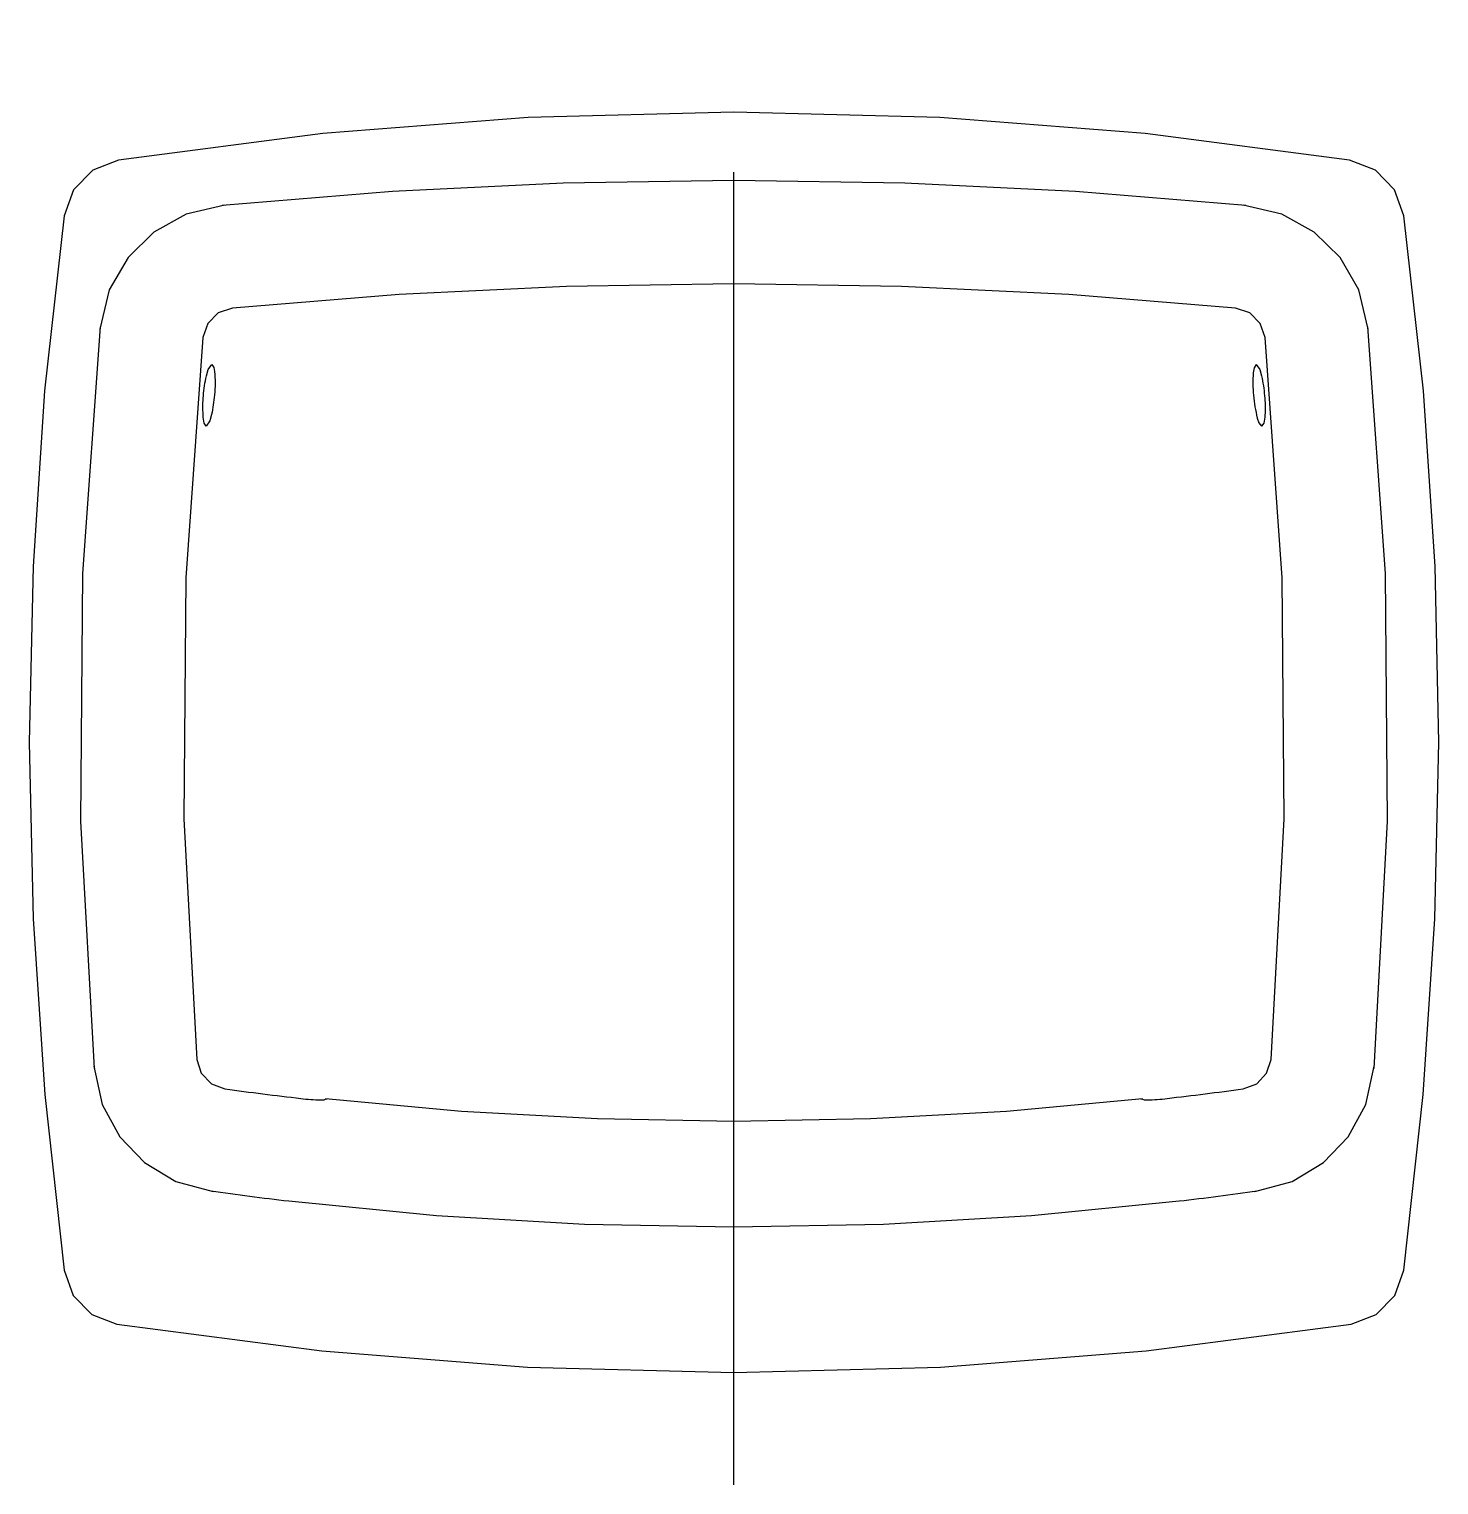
# Model space of a CAD drawing. Extents: x 64.216 to 64.323, y 4.715 to 4.826.
import ezdxf

# ---------------------------------------------------------------- set-up
doc = ezdxf.new("R2010")
doc.units = 0
doc.header["$LTSCALE"] = 0.2
doc.header["$MEASUREMENT"] = 0
doc.linetypes.add('AXES', pattern=[0.54, 0.3, -0.08, 0.08, -0.08])
doc.linetypes.add('CONTINU', pattern=[0])
doc.layers.get('0').update_dxf_attribs({"linetype": 'CONTINUOUS'})
doc.layers.add('DECA_EIXOS', color=5, linetype='AXES')

msp = doc.modelspace()

# ---------------------------------------------------------------- linework, layer by layer
at = {"linetype": 'CONTINU'}
for points in [[(64.26924, 4.81953), (64.25356, 4.81912), (64.23791, 4.8179), (64.22235, 4.81587)], [(64.31613, 4.81587), (64.30057, 4.8179), (64.28493, 4.81912), (64.26924, 4.81953)], [(64.22235, 4.81587), (64.22039, 4.81511), (64.21891, 4.81361), (64.2182, 4.81162)], [(64.32028, 4.81162), (64.31957, 4.81361), (64.3181, 4.81511), (64.31613, 4.81587)], [(64.26924, 4.81433), (64.25623, 4.81412), (64.24323, 4.81348), (64.23026, 4.81242)], [(64.30823, 4.81242), (64.29525, 4.81348), (64.28226, 4.81412), (64.26924, 4.81433)], [(64.23045, 4.81244), (64.22751, 4.81177), (64.22505, 4.8104), (64.22308, 4.80847), (64.22165, 4.80599), (64.22094, 4.80301)], [(64.31755, 4.80301), (64.31684, 4.80599), (64.31541, 4.80847), (64.31343, 4.8104), (64.31097, 4.81177), (64.30803, 4.81244)], [(64.2182, 4.81162), (64.21672, 4.7983), (64.21584, 4.78493), (64.21554, 4.77154)], [(64.32294, 4.77154), (64.32265, 4.78493), (64.32176, 4.7983), (64.32028, 4.81162)], [(64.26924, 4.80646), (64.25648, 4.80626), (64.24374, 4.80563), (64.23103, 4.80459)], [(64.30745, 4.80459), (64.29474, 4.80563), (64.282, 4.80626), (64.26924, 4.80646)], [(64.23103, 4.80459), (64.22995, 4.80424), (64.22915, 4.80344), (64.22878, 4.80237)], [(64.3097, 4.80237), (64.30933, 4.80344), (64.30853, 4.80424), (64.30745, 4.80459)], [(64.22095, 4.80318), (64.21961, 4.78438), (64.21946, 4.76552), (64.22049, 4.74669)], [(64.318, 4.74669), (64.31903, 4.76552), (64.31887, 4.78438), (64.31753, 4.80318)], [(64.22878, 4.80237), (64.22747, 4.78406), (64.22732, 4.7657), (64.22832, 4.74737)], [(64.31016, 4.74737), (64.31116, 4.7657), (64.31101, 4.78406), (64.3097, 4.80237)], [(64.21554, 4.77154), (64.21584, 4.75809), (64.21673, 4.74469), (64.21822, 4.73133)], [(64.32027, 4.73133), (64.32175, 4.74469), (64.32264, 4.75809), (64.32294, 4.77154)], [(64.22047, 4.74687), (64.22111, 4.74393), (64.22245, 4.74147), (64.22433, 4.73951), (64.22671, 4.73808), (64.22957, 4.73732)], [(64.22832, 4.74737), (64.22866, 4.74632), (64.22943, 4.74552), (64.23046, 4.74513)], [(64.30802, 4.74513), (64.30906, 4.74552), (64.30982, 4.74632), (64.31016, 4.74737)], [(64.30891, 4.73732), (64.31177, 4.73808), (64.31415, 4.73951), (64.31603, 4.74147), (64.31737, 4.74393), (64.31801, 4.74687)], [(64.23811, 4.74439), (64.24847, 4.74344), (64.25885, 4.74287), (64.26924, 4.74267)], [(64.26924, 4.74267), (64.27964, 4.74287), (64.29001, 4.74344), (64.30037, 4.74439)], [(64.23532, 4.73659), (64.24658, 4.73549), (64.25786, 4.73483), (64.26924, 4.73461)], [(64.26924, 4.73461), (64.28063, 4.73483), (64.2919, 4.73549), (64.30316, 4.73659)], [(64.21822, 4.73133), (64.2189, 4.7294), (64.22033, 4.72794), (64.22223, 4.72721)], [(64.31625, 4.72721), (64.31816, 4.72794), (64.31958, 4.7294), (64.32027, 4.73133)], [(64.22223, 4.72721), (64.23783, 4.72517), (64.25351, 4.72394), (64.26924, 4.72353)], [(64.26924, 4.72353), (64.28497, 4.72394), (64.30065, 4.72517), (64.31625, 4.72721)]]:
    msp.add_lwpolyline(points, dxfattribs=at)
for points in [[(64.22882, 4.79793, -0.034789), (64.22905, 4.79944), (64.22919, 4.79992), (64.22946, 4.80032)], [(64.22946, 4.80032), (64.22962, 4.80008), (64.22967, 4.79978, -0.046322), (64.22966, 4.79799)], [(64.30903, 4.80032), (64.30886, 4.80005), (64.3088, 4.79968, 0.043119), (64.30882, 4.79796)], [(64.30903, 4.80032), (64.30929, 4.79992), (64.30943, 4.79944, -0.035185), (64.30966, 4.79793)], [(64.22904, 4.79561), (64.22888, 4.79585, -0.048201), (64.2288, 4.79645, -0.037872), (64.22882, 4.79793)], [(64.22966, 4.79799, -0.032136), (64.22944, 4.79649), (64.22931, 4.79601), (64.22904, 4.79561)], [(64.30882, 4.79796, 0.042732), (64.30911, 4.79623), (64.30923, 4.79587), (64.30944, 4.79561)], [(64.30966, 4.79793, -0.037814), (64.30969, 4.79645, -0.047722), (64.3096, 4.79585), (64.30944, 4.79561)], [(64.23046, 4.74513, 0.005147), (64.23624, 4.7444)], [(64.23624, 4.7444, 0.029004), (64.23776, 4.74429, 0.130314), (64.23825, 4.74438)], [(64.30024, 4.74438, 0.130301), (64.30073, 4.74429, 0.029004), (64.30224, 4.7444)], [(64.30224, 4.7444, 0.005146), (64.30802, 4.74513)], [(64.22939, 4.73735, 0.005146), (64.23532, 4.73659)], [(64.30316, 4.73659, 0.005146), (64.3091, 4.73735)]]:
    msp.add_lwpolyline(points, format="xyb", dxfattribs=at)
at = {"layer": 'DECA_EIXOS'}
msp.add_lwpolyline([(64.26924, 4.71496), (64.26924, 4.82586)], dxfattribs=at)

doc.saveas('drawing.dxf')
